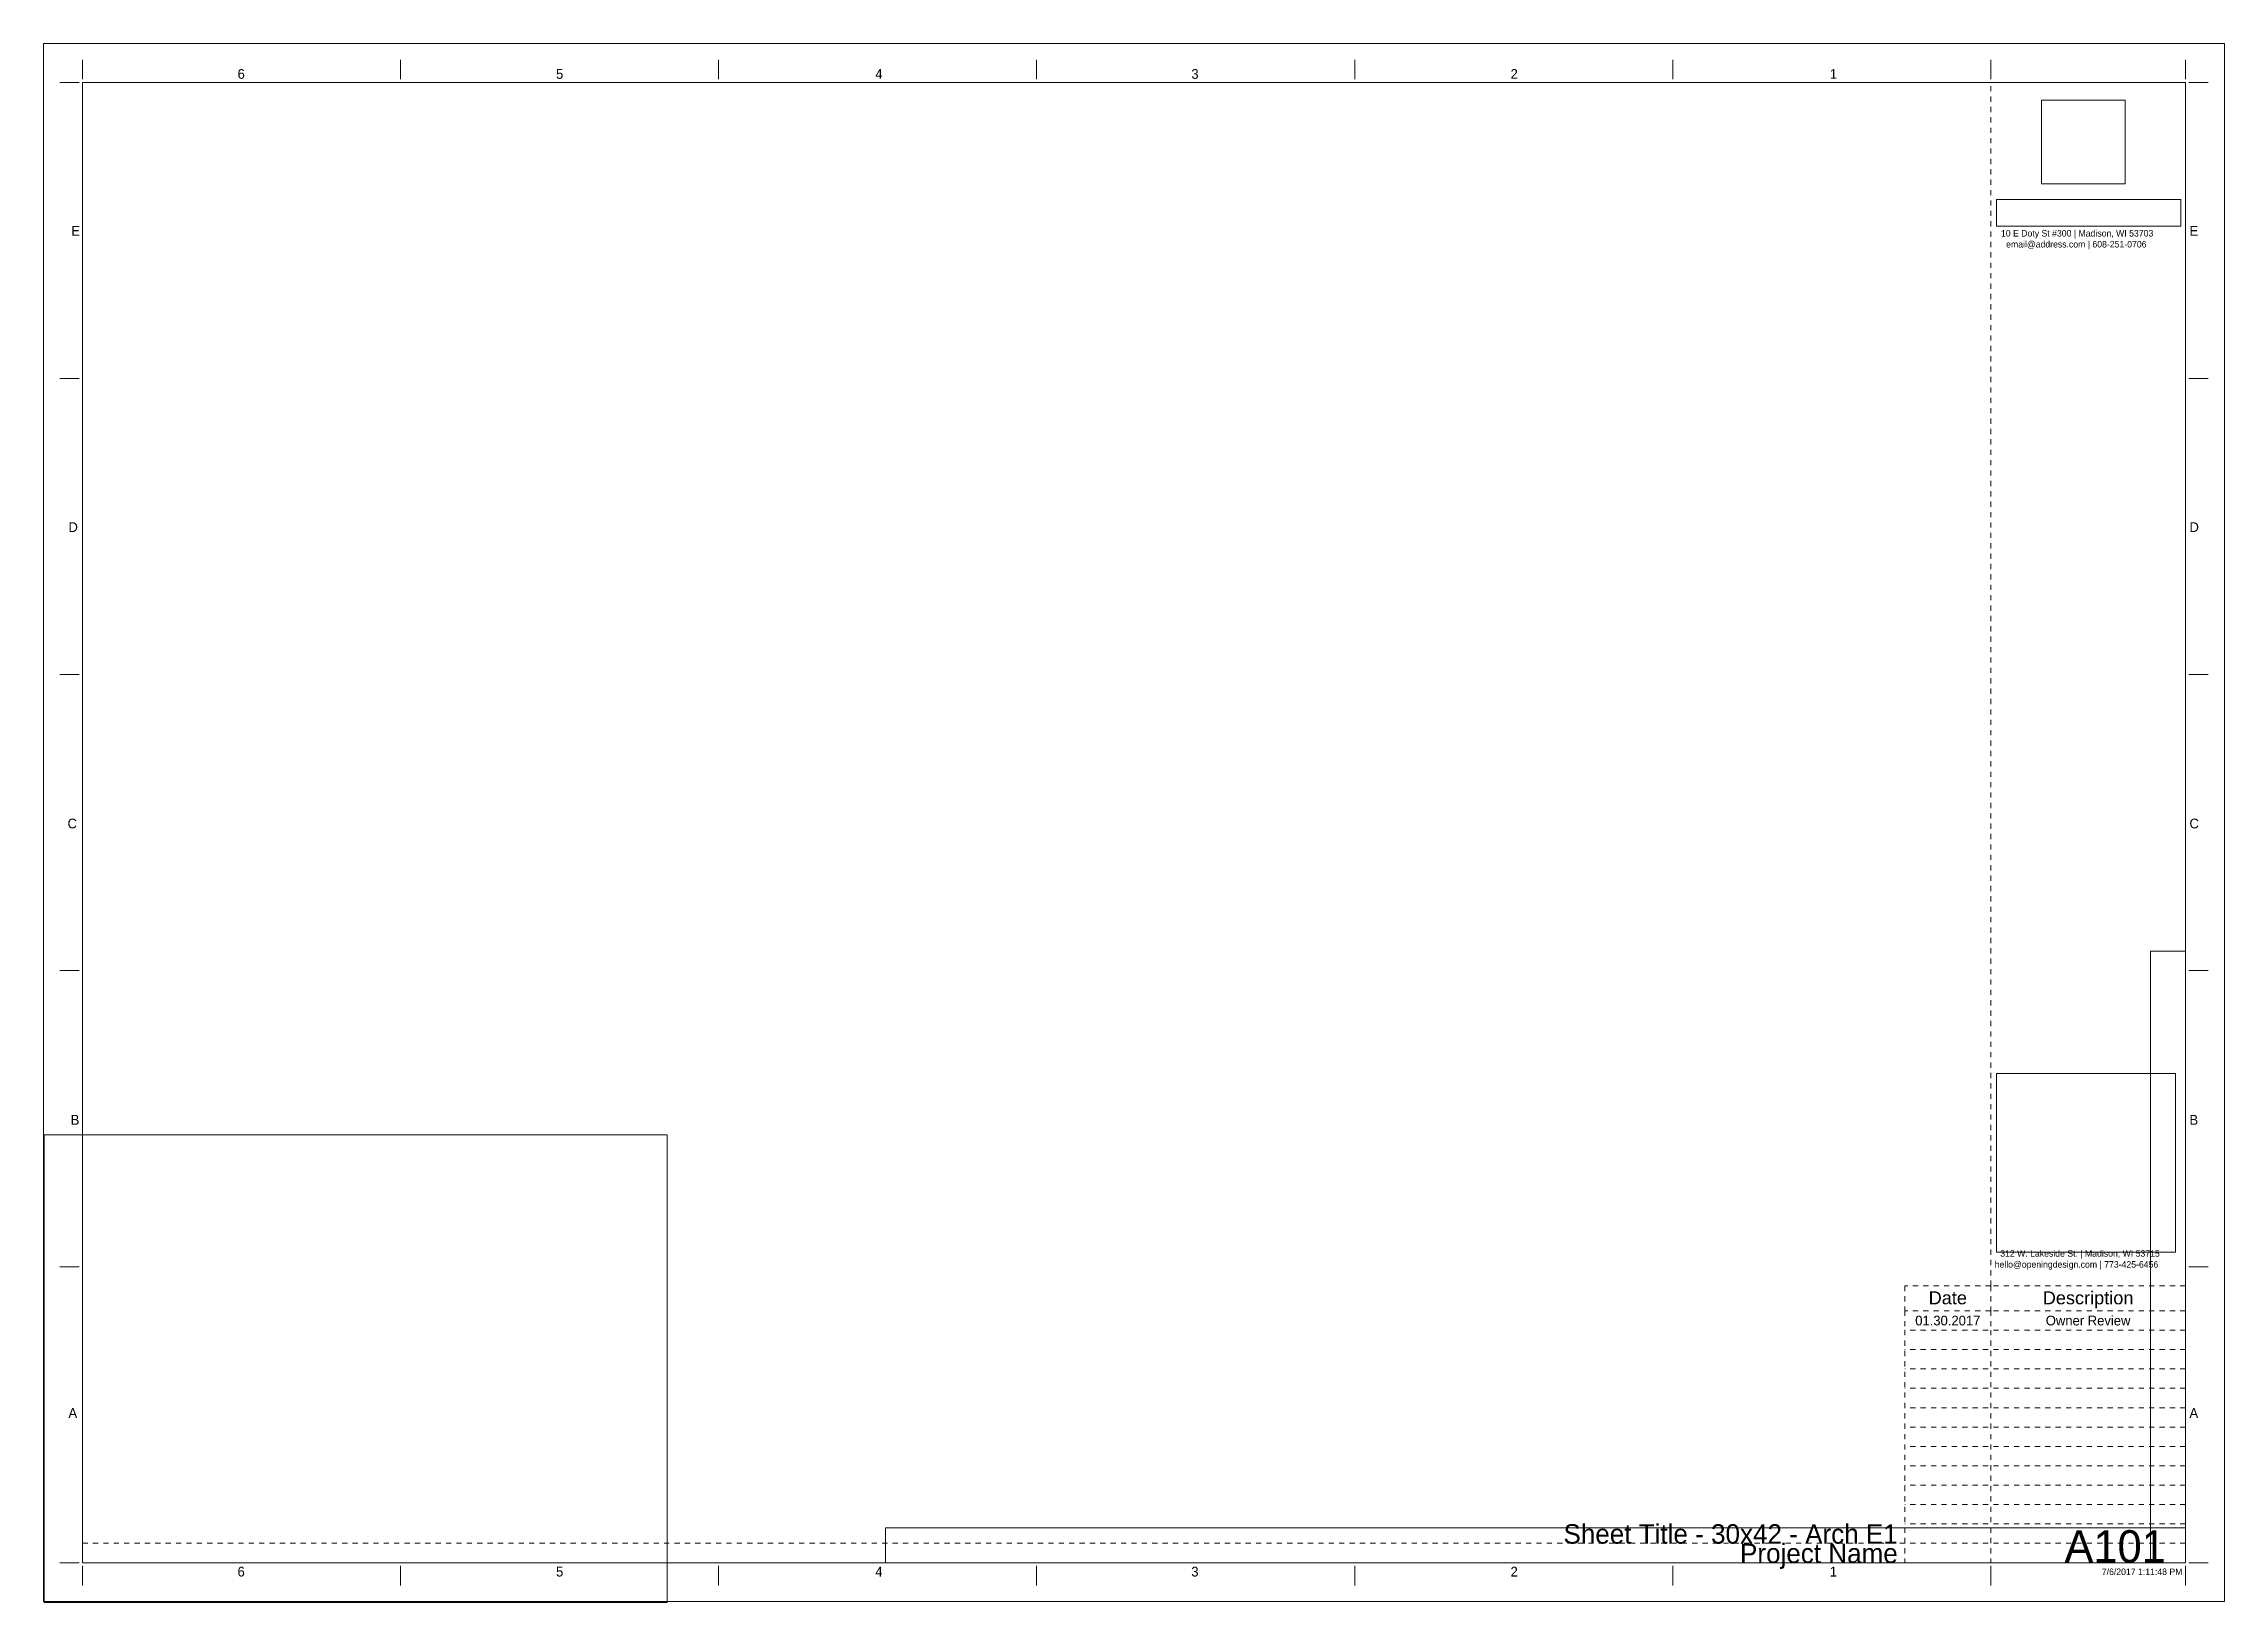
# Paper-space layout 'Layout1' of a CAD drawing. Header units: inches. Extents: x 0 to 42, y 0 to 30.
import ezdxf

# ---------------------------------------------------------------- set-up
doc = ezdxf.new("R2010")
doc.units = ezdxf.units.IN
doc.header["$MEASUREMENT"] = 0
doc.linetypes.add('Dot 1_32_', pattern=[0.03125, 0, -0.03125])
for name, color, linetype, lineweight in [('A-DETL', 90, 'Dot 1_32_', 13), ('G-ANNO-SCHD', 231, 'Continuous', 9), ('G-ANNO-TTLB', 6, 'Continuous', 9), ('G-ANNO-TTLB-MEDM', 33, 'Continuous', 20)]:
    doc.layers.add(name, color=color, linetype=linetype, lineweight=lineweight)
doc.styles.add('Arial', font='arial.ttf', dxfattribs={"height": 0.25})
doc.styles.add('Century Gothic', font='ufonts.com_century-gothic.ttf', dxfattribs={"height": 0.125})
doc.styles.add('Century Gothic_1', font='ufonts.com_century-gothic.ttf', dxfattribs={"height": 0.1875})
doc.styles.add('Century Gothic_2', font='ufonts.com_century-gothic.ttf', dxfattribs={"height": 0.625})
doc.styles.add('Century Gothic_3', font='ufonts.com_century-gothic.ttf', dxfattribs={"height": 0.375})
picture_1 = doc.add_image_def('image1.jpg', size_in_pixel=(95, 1663))
picture_2 = doc.add_image_def('image2.jpg', size_in_pixel=(3536, 95))
picture_3 = doc.add_image_def('image3.jpg', size_in_pixel=(101, 101))
picture_4 = doc.add_image_def('image4.jpg', size_in_pixel=(362, 52))
picture_5 = doc.add_image_def('image5.jpg', size_in_pixel=(939, 939))

# ---------------------------------------------------------------- blocks, each defined once
blk = doc.blocks.new('E1 30 x 42 Horizontal - E1 30x42 Horizontal-46795-Sheet Title - 30x42 - Arch E1')
at = {"layer": 'G-ANNO-TTLB'}
for p, q in [((-0.01, 30.014), (41.99, 30.014)), ((-0.01, 0.014), (-0.01, 30.014)), ((41.99, 0.014), (41.99, 30.014)), ((-0.01, 0.014), (41.99, 0.014))]:
    blk.add_line(p, q, dxfattribs=at)
at = {"layer": 'G-ANNO-TTLB', "linetype": 'Dot 1_32_', "lineweight": 13}
for p, q in [((37.49, 6.095), (37.49, 29.264)), ((0.74, 1.137), (35.905, 1.137))]:
    blk.add_line(p, q, dxfattribs=at)
at = {"layer": 'G-ANNO-TTLB-MEDM'}
for p, q in [((0.74, 29.326), (0.74, 29.701)), ((6.865, 29.326), (6.865, 29.701)), ((12.99, 29.326), (12.99, 29.701)), ((19.115, 29.326), (19.115, 29.701)), ((25.24, 29.326), (25.24, 29.701)), ((31.365, 29.326), (31.365, 29.701)), ((37.49, 29.326), (37.49, 29.701)), ((41.24, 29.326), (41.24, 29.701)), ((0.677, 29.264), (0.302, 29.264)), ((0.74, 29.264), (41.24, 29.264)), ((0.74, 29.264), (0.74, 0.764)), ((41.24, 29.264), (41.24, 0.764)), ((41.302, 29.264), (41.677, 29.264)), ((0.677, 23.564), (0.302, 23.564)), ((41.302, 23.564), (41.677, 23.564)), ((0.677, 17.864), (0.302, 17.864)), ((41.302, 17.864), (41.677, 17.864)), ((0.677, 12.164), (0.302, 12.164)), ((41.302, 12.164), (41.677, 12.164)), ((0.677, 6.464), (0.302, 6.464)), ((41.302, 6.464), (41.677, 6.464)), ((0.677, 0.764), (0.302, 0.764)), ((0.74, 0.764), (41.24, 0.764)), ((0.74, 0.701), (0.74, 0.326)), ((6.865, 0.701), (6.865, 0.326)), ((12.99, 0.701), (12.99, 0.326)), ((19.115, 0.701), (19.115, 0.326)), ((25.24, 0.701), (25.24, 0.326)), ((31.365, 0.701), (31.365, 0.326)), ((37.49, 0.701), (37.49, 0.326)), ((41.24, 0.701), (41.24, 0.326)), ((41.302, 0.764), (41.677, 0.764))]:
    blk.add_line(p, q, dxfattribs=at)
at = {"layer": 'G-ANNO-TTLB', "attachment_point": 1}
for s, insert, char_height, width, style in [('6', (3.725, 29.524), 0.188, 0.17675, 'Century Gothic_1'), ('5', (9.858, 29.524), 0.188, 0.17675, 'Century Gothic_1'), ('4', (16.007, 29.524), 0.188, 0.17675, 'Century Gothic_1'), ('3', (22.094, 29.524), 0.188, 0.17675, 'Century Gothic_1'), ('2', (28.242, 29.524), 0.188, 0.17675, 'Century Gothic_1'), ('1', (34.391, 29.524), 0.188, 0.17675, 'Century Gothic_1'), ('E', (0.523, 26.504), 0.188, 0.17044, 'Century Gothic_1'), ('E', (41.317, 26.504), 0.188, 0.17044, 'Century Gothic_1'), ('10 E Doty St #300 | Madison, WI 53703', (37.687, 26.424), 0.125, 3.90428, 'Century Gothic'), ('email@address.com | 608-251-0706', (37.786, 26.213), 0.125, 3.66125, 'Century Gothic'), ('D', (0.468, 20.798), 0.188, 0.23672, 'Century Gothic_1'), ('D', (41.317, 20.798), 0.188, 0.23672, 'Century Gothic_1'), ('C', (0.45, 15.091), 0.188, 0.25881, 'Century Gothic_1'), ('C', (41.317, 15.091), 0.188, 0.25881, 'Century Gothic_1'), ('B', (0.512, 9.385), 0.188, 0.18306, 'Century Gothic_1'), ('B', (41.317, 9.385), 0.188, 0.18306, 'Century Gothic_1'), ('312 W. Lakeside St. | Madison, WI 53715', (37.673, 6.781), 0.125, 4.08103, 'Century Gothic'), ('hello@openingdesign.com | 773-425-6456', (37.566, 6.57), 0.125, 4.33984, 'Century Gothic'), ('A', (0.468, 3.741), 0.188, 0.23672, 'Century Gothic_1'), ('A', (41.317, 3.741), 0.188, 0.23672, 'Century Gothic_1'), ('6', (3.724, 0.686), 0.188, 0.17675, 'Century Gothic_1'), ('5', (9.858, 0.686), 0.188, 0.17675, 'Century Gothic_1'), ('4', (16.007, 0.686), 0.188, 0.17675, 'Century Gothic_1'), ('3', (22.093, 0.686), 0.188, 0.17675, 'Century Gothic_1'), ('2', (28.242, 0.686), 0.188, 0.17675, 'Century Gothic_1'), ('1', (34.39, 0.686), 0.188, 0.17675, 'Century Gothic_1')]:
    blk.add_mtext(s, dxfattribs=dict(at, insert=insert, char_height=char_height, width=width, style=style))
at = {"layer": 'G-ANNO-TTLB'}
image = blk.add_image(picture_3, insert=(38.47, 27.315), size_in_units=(1.607, 1.607), dxfattribs=at)
image.dxf.flags = 7
image = blk.add_image(picture_4, insert=(37.602, 26.5), size_in_units=(3.55, 0.51), dxfattribs=at)
image.dxf.flags = 7
image = blk.add_image(picture_1, insert=(40.567, 0.764), size_in_units=(0.673, 11.775), dxfattribs=at)
image.dxf.flags = 7
image = blk.add_image(picture_5, insert=(37.603, 6.741), size_in_units=(3.444, 3.444), dxfattribs=at)
image.dxf.flags = 7
image = blk.add_image(picture_2, insert=(16.203, 0.764), size_in_units=(25.037, 0.673), dxfattribs=at)
image.dxf.flags = 7

psp = doc.layouts.get("Layout1")

# ---------------------------------------------------------------- linework, layer by layer
at = {"layer": 'A-DETL'}
for p, q in [((37.49, 6.095), (35.837, 6.095)), ((35.837, 6.095), (35.837, 5.616)), ((41.24, 6.095), (37.49, 6.095)), ((37.49, 6.095), (37.49, 5.616)), ((41.24, 6.095), (41.24, 5.616)), ((37.49, 5.616), (35.837, 5.616)), ((35.837, 5.616), (35.837, 5.242)), ((41.24, 5.616), (37.49, 5.616)), ((37.49, 5.616), (37.49, 5.242)), ((41.24, 5.616), (41.24, 5.242)), ((41.24, 5.242), (35.837, 5.242)), ((35.837, 5.242), (35.837, 0.764)), ((37.49, 5.242), (37.49, 0.764)), ((41.24, 4.869), (35.837, 4.869)), ((41.24, 4.496), (35.837, 4.496)), ((41.24, 4.123), (35.837, 4.123)), ((41.24, 3.749), (35.837, 3.749)), ((41.24, 3.376), (35.837, 3.376)), ((41.24, 3.003), (35.837, 3.003)), ((41.24, 2.63), (35.837, 2.63)), ((41.24, 2.256), (35.837, 2.256)), ((41.24, 1.883), (35.837, 1.883)), ((41.24, 1.51), (35.837, 1.51)), ((41.24, 1.137), (35.837, 1.137))]:
    psp.add_line(p, q, dxfattribs=at)

# ---------------------------------------------------------------- block references
at = {"layer": 'G-ANNO-TTLB'}
psp.add_blockref('E1 30 x 42 Horizontal - E1 30x42 Horizontal-46795-Sheet Title - 30x42 - Arch E1', (0, 0), dxfattribs=at)

# ---------------------------------------------------------------- texts
at = {"layer": 'G-ANNO-SCHD', "attachment_point": 2}
for s, insert, char_height, width, line_spacing_factor, style in [('Date', (36.663, 5.989), 0.25, 0.88145, 0.941778, 'Arial'), ('Description', (39.365, 5.989), 0.25, 2.08425, 0.941778, 'Arial'), ('01.30.2017', (36.663, 5.52), 0.1875, 1.54101, 0.984502, 'Century Gothic_1'), ('Owner Review', (39.365, 5.52), 0.1875, 2.16117, 0.984502, 'Century Gothic_1')]:
    psp.add_mtext(s, dxfattribs=dict(at, insert=insert, char_height=char_height, width=width, line_spacing_factor=line_spacing_factor, style=style))
at = {"layer": 'G-ANNO-TTLB', "char_height": 0.375, "attachment_point": 3, "line_spacing_factor": 0.984502, "style": 'Century Gothic_3'}
for s, insert, width in [('Sheet Title - 30x42 - Arch E1', (35.699, 1.505), 7.97755), ('Project Name', (35.699, 1.132), 4.10153)]:
    psp.add_mtext(s, dxfattribs=dict(at, insert=insert, width=width))

# ---------------------------------------------------------------- viewports
at = {"layer": '0'}
psp.add_viewport(center=(6, 4.5), size=(12, 9), view_center_point=(6, 4.5), view_height=12, dxfattribs=at)

# ---------------------------------------------------------------- next in the draw order: texts
at = {"layer": 'G-ANNO-TTLB', "insert": (41.181, 0.652), "char_height": 0.125, "width": 1.97503, "attachment_point": 3, "line_spacing_factor": 0.984502, "style": 'Century Gothic', "bg_fill": 3, "box_fill_scale": 1.25, "bg_fill_color": 256, "bg_fill_true_color": 13158600, "bg_fill_transparency": 0}
psp.add_mtext('7/6/2017 1:11:48 PM', dxfattribs=at)

# ---------------------------------------------------------------- next in the draw order: linework, layer by layer
at = {"layer": 'A-DETL'}
for p, q in [((41.24, 5.242), (41.24, 0.764)), ((41.24, 0.764), (35.837, 0.764))]:
    psp.add_line(p, q, dxfattribs=at)

# ---------------------------------------------------------------- next in the draw order: texts
at = {"layer": 'G-ANNO-TTLB', "insert": (39.886, 1.39), "char_height": 0.625, "width": 2.48222, "attachment_point": 2, "line_spacing_factor": 0.984502, "style": 'Century Gothic_2'}
psp.add_mtext('A101', dxfattribs=at)

doc.saveas('drawing.dxf')
